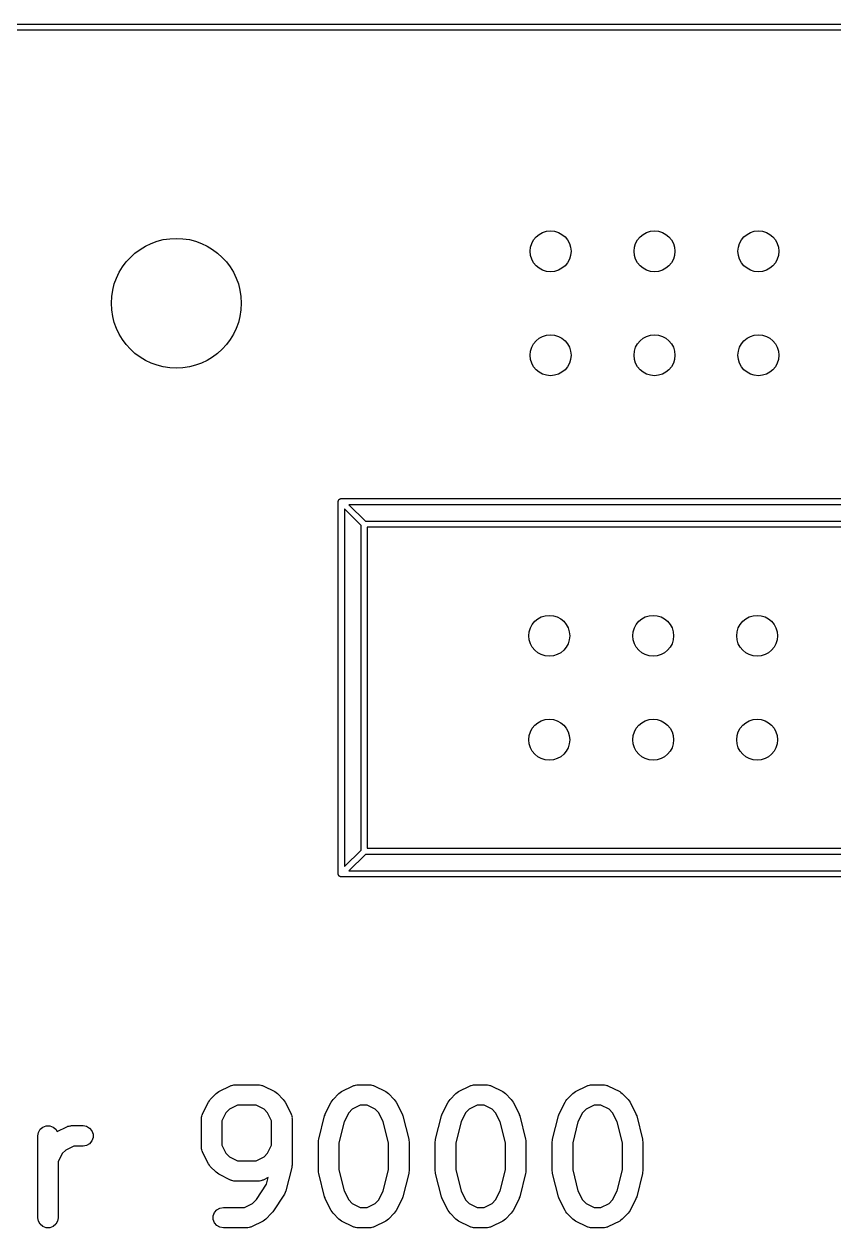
# Model space of a CAD drawing. Extents: x 25 to 125, y -131 to -25.
# Drawn here: x 49.91 to 69.69, y -54.35 to -24.93 of the extents above; entities that cross this region are included whole.
import ezdxf

# ---------------------------------------------------------------- set-up
doc = ezdxf.new("R2010")
doc.units = 0
doc.header["$MEASUREMENT"] = 0
doc.layers.add('BLACK', color=7, linetype='CONTINUOUS')

msp = doc.modelspace()

# ---------------------------------------------------------------- linework, layer by layer
at = {"layer": 'Black'}
for p, q in [((25, -24.925), (125, -24.925)), ((124.925, -25.075), (25.075, -25.075)), ((57.583, -36.598), (57.5841, -36.5915)), ((57.583, -45.698), (57.583, -36.598)), ((57.5841, -36.585), (57.5852, -36.5822)), ((57.5841, -36.5915), (57.5841, -36.585)), ((57.5852, -36.5822), (57.5854, -36.5792)), ((57.5854, -36.5792), (57.5869, -36.5759)), ((57.5869, -36.5759), (57.5875, -36.5723)), ((57.5875, -36.5723), (57.5908, -36.5667)), ((57.5908, -36.5667), (57.593, -36.5605)), ((57.593, -36.5605), (57.5949, -36.5582)), ((57.5949, -36.5582), (57.5962, -36.5555)), ((57.5962, -36.5555), (57.5987, -36.5529)), ((57.5987, -36.5529), (57.6005, -36.5498)), ((57.6005, -36.5498), (57.6056, -36.5456)), ((57.6056, -36.5456), (57.6098, -36.5405)), ((57.6098, -36.5405), (57.6124, -36.5391)), ((57.6124, -36.5391), (57.6144, -36.537)), ((57.6144, -36.537), (57.6177, -36.5354)), ((57.6177, -36.5354), (57.6205, -36.533)), ((57.6205, -36.533), (57.6267, -36.5308)), ((57.6267, -36.5308), (57.6323, -36.5275)), ((57.6323, -36.5275), (57.6353, -36.527)), ((57.6353, -36.527), (57.6379, -36.5257)), ((57.6379, -36.5257), (57.6416, -36.5254)), ((57.6416, -36.5254), (57.645, -36.5241)), ((57.645, -36.5241), (57.6515, -36.5241)), ((57.6515, -36.5241), (57.658, -36.523)), ((57.658, -36.523), (116.078, -36.523)), ((58.143, -37.1795), (57.733, -36.7768)), ((57.733, -36.7768), (57.733, -45.5192)), ((57.8414, -36.673), (58.2487, -37.073)), ((84.543, -36.673), (57.8414, -36.673)), ((58.2487, -37.073), (84.543, -37.073)), ((58.143, -45.1165), (58.143, -37.1795)), ((84.618, -37.223), (58.293, -37.223)), ((58.293, -37.223), (58.293, -45.073)), ((57.733, -45.5192), (58.143, -45.1165)), ((58.2487, -45.223), (57.8414, -45.623)), ((115.507, -45.223), (58.2487, -45.223)), ((58.293, -45.073), (115.463, -45.073)), ((57.5841, -45.7045), (57.583, -45.698)), ((57.5841, -45.711), (57.5841, -45.7045)), ((57.5852, -45.7138), (57.5841, -45.711)), ((57.5854, -45.7168), (57.5852, -45.7138)), ((57.5869, -45.7201), (57.5854, -45.7168)), ((57.5875, -45.7237), (57.5869, -45.7201)), ((57.5908, -45.7293), (57.5875, -45.7237)), ((57.593, -45.7355), (57.5908, -45.7293)), ((57.5949, -45.7378), (57.593, -45.7355)), ((57.5962, -45.7405), (57.5949, -45.7378)), ((57.5987, -45.7431), (57.5962, -45.7405)), ((57.6005, -45.7462), (57.5987, -45.7431)), ((57.6056, -45.7504), (57.6005, -45.7462)), ((57.6098, -45.7555), (57.6056, -45.7504)), ((57.6124, -45.7569), (57.6098, -45.7555)), ((57.6144, -45.759), (57.6124, -45.7569)), ((57.6177, -45.7606), (57.6144, -45.759)), ((57.6205, -45.763), (57.6177, -45.7606)), ((57.6267, -45.7652), (57.6205, -45.763)), ((57.6323, -45.7685), (57.6267, -45.7652)), ((57.6353, -45.769), (57.6323, -45.7685)), ((57.6379, -45.7703), (57.6353, -45.769)), ((57.6416, -45.7706), (57.6379, -45.7703)), ((57.645, -45.7719), (57.6416, -45.7706)), ((57.6515, -45.7719), (57.645, -45.7719)), ((57.658, -45.773), (57.6515, -45.7719)), ((116.078, -45.773), (57.658, -45.773)), ((57.8414, -45.623), (115.899, -45.623)), ((54.6639, -51.0214), (54.9496, -50.8785)), ((54.9496, -50.8785), (54.9634, -50.8744)), ((54.9634, -50.8744), (54.9759, -50.8672)), ((54.9759, -50.8672), (55.0048, -50.8621)), ((55.0048, -50.8621), (55.0328, -50.8538)), ((55.0328, -50.8538), (55.0472, -50.8546)), ((55.0472, -50.8546), (55.0614, -50.8521)), ((55.0614, -50.8521), (55.6329, -50.8521)), ((55.6329, -50.8521), (55.6471, -50.8546)), ((55.6471, -50.8546), (55.6614, -50.8538)), ((55.6614, -50.8538), (55.6895, -50.8621)), ((55.6895, -50.8621), (55.7184, -50.8672)), ((55.7184, -50.8672), (55.7308, -50.8744)), ((55.7308, -50.8744), (55.7447, -50.8785)), ((55.7447, -50.8785), (56.0304, -51.0214)), ((57.6639, -51.0214), (57.9496, -50.8785)), ((57.9496, -50.8785), (57.9634, -50.8744)), ((57.9634, -50.8744), (57.9759, -50.8672)), ((57.9759, -50.8672), (58.0048, -50.8621)), ((58.0048, -50.8621), (58.0328, -50.8538)), ((58.0328, -50.8538), (58.0472, -50.8546)), ((58.0472, -50.8546), (58.0614, -50.8521)), ((58.0614, -50.8521), (58.3471, -50.8521)), ((58.3471, -50.8521), (58.3613, -50.8546)), ((58.3613, -50.8546), (58.3757, -50.8538)), ((58.3757, -50.8538), (58.4038, -50.8621)), ((58.4038, -50.8621), (58.4326, -50.8672)), ((58.4326, -50.8672), (58.4451, -50.8744)), ((58.4451, -50.8744), (58.4589, -50.8785)), ((58.4589, -50.8785), (58.7447, -51.0214)), ((60.5211, -51.0214), (60.8068, -50.8785)), ((60.8068, -50.8785), (60.8206, -50.8744)), ((60.8206, -50.8744), (60.8331, -50.8672)), ((60.8331, -50.8672), (60.8619, -50.8621)), ((60.8619, -50.8621), (60.89, -50.8538)), ((60.89, -50.8538), (60.9044, -50.8546)), ((60.9044, -50.8546), (60.9186, -50.8521)), ((60.9186, -50.8521), (61.2043, -50.8521)), ((61.2043, -50.8521), (61.2185, -50.8546)), ((61.2185, -50.8546), (61.2329, -50.8538)), ((61.2329, -50.8538), (61.2609, -50.8621)), ((61.2609, -50.8621), (61.2898, -50.8672)), ((61.2898, -50.8672), (61.3023, -50.8744)), ((61.3023, -50.8744), (61.3161, -50.8785)), ((61.3161, -50.8785), (61.6018, -51.0214)), ((63.3782, -51.0214), (63.6639, -50.8785)), ((63.6639, -50.8785), (63.6777, -50.8744)), ((63.6777, -50.8744), (63.6902, -50.8672)), ((63.6902, -50.8672), (63.7191, -50.8621)), ((63.7191, -50.8621), (63.7471, -50.8538)), ((63.7471, -50.8538), (63.7615, -50.8546)), ((63.7615, -50.8546), (63.7757, -50.8521)), ((63.7757, -50.8521), (64.0614, -50.8521)), ((64.0614, -50.8521), (64.0756, -50.8546)), ((64.0756, -50.8546), (64.09, -50.8538)), ((64.09, -50.8538), (64.1181, -50.8621)), ((64.1181, -50.8621), (64.1469, -50.8672)), ((64.1469, -50.8672), (64.1594, -50.8744)), ((64.1594, -50.8744), (64.1732, -50.8785)), ((64.1732, -50.8785), (64.4589, -51.0214)), ((54.4561, -51.2111), (54.5989, -51.0682)), ((54.5989, -51.0682), (54.6317, -51.0453)), ((54.6317, -51.0453), (54.6639, -51.0214)), ((56.0304, -51.0214), (56.0625, -51.0453)), ((56.0625, -51.0453), (56.0953, -51.0682)), ((56.0953, -51.0682), (56.2382, -51.2111)), ((57.4561, -51.2111), (57.5989, -51.0682)), ((57.5989, -51.0682), (57.6317, -51.0453)), ((57.6317, -51.0453), (57.6639, -51.0214)), ((58.7447, -51.0214), (58.7768, -51.0453)), ((58.7768, -51.0453), (58.8096, -51.0682)), ((58.8096, -51.0682), (58.9525, -51.2111)), ((60.3132, -51.2111), (60.4561, -51.0682)), ((60.4561, -51.0682), (60.4889, -51.0453)), ((60.4889, -51.0453), (60.5211, -51.0214)), ((61.6018, -51.0214), (61.634, -51.0453)), ((61.634, -51.0453), (61.6668, -51.0682)), ((61.6668, -51.0682), (61.8096, -51.2111)), ((63.1704, -51.2111), (63.3132, -51.0682)), ((63.3132, -51.0682), (63.346, -51.0453)), ((63.346, -51.0453), (63.3782, -51.0214)), ((64.4589, -51.0214), (64.4911, -51.0453)), ((64.4911, -51.0453), (64.5239, -51.0682)), ((64.5239, -51.0682), (64.6668, -51.2111)), ((54.2664, -51.5618), (54.4093, -51.2761)), ((54.4093, -51.2761), (54.4331, -51.2439)), ((54.4331, -51.2439), (54.4561, -51.2111)), ((54.9238, -51.4505), (54.8383, -51.5359)), ((55.1204, -51.3521), (54.9238, -51.4505)), ((55.5738, -51.3521), (55.1204, -51.3521)), ((55.7705, -51.4505), (55.5738, -51.3521)), ((55.856, -51.5359), (55.7705, -51.4505)), ((56.2382, -51.2111), (56.2612, -51.2439)), ((56.2612, -51.2439), (56.285, -51.2761)), ((56.285, -51.2761), (56.4279, -51.5618)), ((57.2664, -51.5618), (57.4093, -51.2761)), ((57.4093, -51.2761), (57.4331, -51.2439)), ((57.4331, -51.2439), (57.4561, -51.2111)), ((57.9238, -51.4505), (57.8383, -51.5359)), ((58.1204, -51.3521), (57.9238, -51.4505)), ((58.2881, -51.3521), (58.1204, -51.3521)), ((58.4848, -51.4505), (58.2881, -51.3521)), ((58.5703, -51.5359), (58.4848, -51.4505)), ((58.9525, -51.2111), (58.9755, -51.2439)), ((58.9755, -51.2439), (58.9993, -51.2761)), ((58.9993, -51.2761), (59.1422, -51.5618)), ((60.1235, -51.5618), (60.2664, -51.2761)), ((60.2664, -51.2761), (60.2903, -51.2439)), ((60.2903, -51.2439), (60.3132, -51.2111)), ((60.7809, -51.4505), (60.6955, -51.5359)), ((60.9776, -51.3521), (60.7809, -51.4505)), ((61.1453, -51.3521), (60.9776, -51.3521)), ((61.3419, -51.4505), (61.1453, -51.3521)), ((61.4274, -51.5359), (61.3419, -51.4505)), ((61.8096, -51.2111), (61.8326, -51.2439)), ((61.8326, -51.2439), (61.8565, -51.2761)), ((61.8565, -51.2761), (61.9993, -51.5618)), ((62.9807, -51.5618), (63.1235, -51.2761)), ((63.1235, -51.2761), (63.1474, -51.2439)), ((63.1474, -51.2439), (63.1704, -51.2111)), ((63.6381, -51.4505), (63.5526, -51.5359)), ((63.8347, -51.3521), (63.6381, -51.4505)), ((64.0024, -51.3521), (63.8347, -51.3521)), ((64.1991, -51.4505), (64.0024, -51.3521)), ((64.2845, -51.5359), (64.1991, -51.4505)), ((64.6668, -51.2111), (64.6897, -51.2439)), ((64.6897, -51.2439), (64.7136, -51.2761)), ((64.7136, -51.2761), (64.8565, -51.5618)), ((54.24, -51.6736), (54.2425, -51.6594)), ((54.24, -52.3879), (54.24, -51.6736)), ((54.2416, -51.645), (54.25, -51.6169)), ((54.2425, -51.6594), (54.2416, -51.645)), ((54.25, -51.6169), (54.2551, -51.5881)), ((54.2551, -51.5881), (54.2623, -51.5756)), ((54.2623, -51.5756), (54.2664, -51.5618)), ((54.8383, -51.5359), (54.74, -51.7326)), ((54.74, -51.7326), (54.74, -52.3288)), ((55.9543, -51.7326), (55.856, -51.5359)), ((55.9543, -52.3288), (55.9543, -51.7326)), ((56.4279, -51.5618), (56.432, -51.5756)), ((56.432, -51.5756), (56.4392, -51.5881)), ((56.4392, -51.5881), (56.4443, -51.6169)), ((56.4443, -51.6169), (56.4526, -51.645)), ((56.4526, -51.645), (56.4518, -51.6594)), ((56.4518, -51.6594), (56.4543, -51.6736)), ((56.4543, -51.6736), (56.4543, -52.8164)), ((57.1046, -52.1844), (57.2475, -51.6129)), ((57.2475, -51.6129), (57.2586, -51.588)), ((57.2586, -51.588), (57.2664, -51.5618)), ((57.7259, -51.7608), (57.5971, -52.2758)), ((57.8383, -51.5359), (57.7259, -51.7608)), ((58.6827, -51.7608), (58.5703, -51.5359)), ((58.8114, -52.2758), (58.6827, -51.7608)), ((59.1422, -51.5618), (59.15, -51.588)), ((59.15, -51.588), (59.1611, -51.6129)), ((59.1611, -51.6129), (59.304, -52.1844)), ((59.9618, -52.1844), (60.1046, -51.6129)), ((60.1046, -51.6129), (60.1157, -51.588)), ((60.1157, -51.588), (60.1235, -51.5618)), ((60.583, -51.7608), (60.4543, -52.2758)), ((60.6955, -51.5359), (60.583, -51.7608)), ((61.5398, -51.7608), (61.4274, -51.5359)), ((61.6686, -52.2758), (61.5398, -51.7608)), ((61.9993, -51.5618), (62.0071, -51.588)), ((62.0071, -51.588), (62.0183, -51.6129)), ((62.0183, -51.6129), (62.1611, -52.1844)), ((62.8189, -52.1844), (62.9618, -51.6129)), ((62.9618, -51.6129), (62.9729, -51.588)), ((62.9729, -51.588), (62.9807, -51.5618)), ((63.4402, -51.7608), (63.3114, -52.2758)), ((63.5526, -51.5359), (63.4402, -51.7608)), ((64.397, -51.7608), (64.2845, -51.5359)), ((64.5257, -52.2758), (64.397, -51.7608)), ((64.8565, -51.5618), (64.8643, -51.588)), ((64.8643, -51.588), (64.8754, -51.6129)), ((64.8754, -51.6129), (65.0183, -52.1844)), ((50.24, -52.1021), (50.2551, -52.0166)), ((50.2551, -52.0166), (50.2985, -51.9414)), ((50.2985, -51.9414), (50.365, -51.8856)), ((50.365, -51.8856), (50.4466, -51.8559)), ((50.4466, -51.8559), (50.5334, -51.8559)), ((50.5334, -51.8559), (50.615, -51.8856)), ((50.615, -51.8856), (50.6815, -51.9414)), ((50.6815, -51.9414), (50.7134, -51.9967)), ((50.7134, -51.9967), (50.9496, -51.8785)), ((50.9496, -51.8785), (50.9634, -51.8744)), ((50.9634, -51.8744), (50.9759, -51.8672)), ((50.9759, -51.8672), (51.0048, -51.8621)), ((51.0048, -51.8621), (51.0328, -51.8538)), ((51.0328, -51.8538), (51.0472, -51.8546)), ((51.0472, -51.8546), (51.0614, -51.8521)), ((51.0614, -51.8521), (51.3471, -51.8521)), ((51.3471, -51.8521), (51.4326, -51.8672)), ((51.4326, -51.8672), (51.5078, -51.9106)), ((51.5078, -51.9106), (51.5636, -51.9771)), ((51.5636, -51.9771), (51.5933, -52.0587)), ((51.5933, -52.0587), (51.5933, -52.1456)), ((50.24, -54.1021), (50.24, -52.1021)), ((51.1204, -52.3521), (50.9238, -52.4505)), ((51.3471, -52.3521), (51.1204, -52.3521)), ((51.4326, -52.3371), (51.3471, -52.3521)), ((51.5078, -52.2937), (51.4326, -52.3371)), ((51.5636, -52.2271), (51.5078, -52.2937)), ((51.5933, -52.1456), (51.5636, -52.2271)), ((54.74, -52.3288), (54.8383, -52.5255)), ((55.856, -52.5255), (55.9543, -52.3288)), ((57.0971, -52.245), (57.1025, -52.2149)), ((57.0971, -52.9593), (57.0971, -52.245)), ((57.1025, -52.2149), (57.1046, -52.1844)), ((57.5971, -52.2758), (57.5971, -52.9285)), ((58.8114, -52.9285), (58.8114, -52.2758)), ((59.304, -52.1844), (59.3061, -52.2149)), ((59.3061, -52.2149), (59.3114, -52.245)), ((59.3114, -52.245), (59.3114, -52.9593)), ((59.9543, -52.245), (59.9596, -52.2149)), ((59.9543, -52.9593), (59.9543, -52.245)), ((59.9596, -52.2149), (59.9618, -52.1844)), ((60.4543, -52.2758), (60.4543, -52.9285)), ((61.6686, -52.9285), (61.6686, -52.2758)), ((62.1611, -52.1844), (62.1633, -52.2149)), ((62.1633, -52.2149), (62.1686, -52.245)), ((62.1686, -52.245), (62.1686, -52.9593)), ((62.8114, -52.245), (62.8167, -52.2149)), ((62.8114, -52.9593), (62.8114, -52.245)), ((62.8167, -52.2149), (62.8189, -52.1844)), ((63.3114, -52.2758), (63.3114, -52.9285)), ((64.5257, -52.9285), (64.5257, -52.2758)), ((65.0183, -52.1844), (65.0204, -52.2149)), ((65.0204, -52.2149), (65.0257, -52.245)), ((65.0257, -52.245), (65.0257, -52.9593)), ((50.8383, -52.5359), (50.74, -52.7326)), ((50.9238, -52.4505), (50.8383, -52.5359)), ((54.2425, -52.402), (54.24, -52.3879)), ((54.2416, -52.4164), (54.2425, -52.402)), ((54.25, -52.4445), (54.2416, -52.4164)), ((54.2551, -52.4734), (54.25, -52.4445)), ((54.2623, -52.4858), (54.2551, -52.4734)), ((54.2664, -52.4997), (54.2623, -52.4858)), ((54.4093, -52.7854), (54.2664, -52.4997)), ((54.8383, -52.5255), (54.9238, -52.611)), ((54.9238, -52.611), (55.1204, -52.7093)), ((55.5738, -52.7093), (55.7705, -52.611)), ((55.7705, -52.611), (55.856, -52.5255)), ((50.74, -52.7326), (50.74, -54.1021)), ((54.4331, -52.8176), (54.4093, -52.7854)), ((54.4561, -52.8503), (54.4331, -52.8176)), ((54.5989, -52.9932), (54.4561, -52.8503)), ((55.1204, -52.7093), (55.5738, -52.7093)), ((56.4468, -52.8771), (56.304, -53.4485)), ((56.449, -52.8465), (56.4468, -52.8771)), ((56.4543, -52.8164), (56.449, -52.8465)), ((57.1025, -52.9894), (57.0971, -52.9593)), ((57.5971, -52.9285), (57.7259, -53.4435)), ((58.6827, -53.4435), (58.8114, -52.9285)), ((59.3114, -52.9593), (59.3061, -52.9894)), ((59.9596, -52.9894), (59.9543, -52.9593)), ((60.4543, -52.9285), (60.583, -53.4435)), ((61.5398, -53.4435), (61.6686, -52.9285)), ((62.1686, -52.9593), (62.1633, -52.9894)), ((62.8167, -52.9894), (62.8114, -52.9593)), ((63.3114, -52.9285), (63.4402, -53.4435)), ((64.397, -53.4435), (64.5257, -52.9285)), ((65.0257, -52.9593), (65.0204, -52.9894)), ((54.6317, -53.0162), (54.5989, -52.9932)), ((54.6639, -53.04), (54.6317, -53.0162)), ((54.9496, -53.1829), (54.6639, -53.04)), ((54.9634, -53.187), (54.9496, -53.1829)), ((54.9759, -53.1942), (54.9634, -53.187)), ((55.0048, -53.1993), (54.9759, -53.1942)), ((55.0328, -53.2076), (55.0048, -53.1993)), ((55.0472, -53.2068), (55.0328, -53.2076)), ((55.0614, -53.2093), (55.0472, -53.2068)), ((55.6329, -53.2093), (55.0614, -53.2093)), ((55.6471, -53.2068), (55.6329, -53.2093)), ((55.6614, -53.2076), (55.6471, -53.2068)), ((55.6895, -53.1993), (55.6614, -53.2076)), ((55.7184, -53.1942), (55.6895, -53.1993)), ((55.7308, -53.187), (55.7184, -53.1942)), ((55.7447, -53.1829), (55.7308, -53.187)), ((55.8707, -53.1199), (55.7447, -53.1829)), ((55.8294, -53.2852), (55.8707, -53.1199)), ((57.1046, -53.0199), (57.1025, -52.9894)), ((57.2475, -53.5913), (57.1046, -53.0199)), ((59.304, -53.0199), (59.1611, -53.5913)), ((59.3061, -52.9894), (59.304, -53.0199)), ((59.9618, -53.0199), (59.9596, -52.9894)), ((60.1046, -53.5913), (59.9618, -53.0199)), ((62.1611, -53.0199), (62.0183, -53.5913)), ((62.1633, -52.9894), (62.1611, -53.0199)), ((62.8189, -53.0199), (62.8167, -52.9894)), ((62.9618, -53.5913), (62.8189, -53.0199)), ((65.0183, -53.0199), (64.8754, -53.5913)), ((65.0204, -52.9894), (65.0183, -53.0199)), ((55.5814, -53.6572), (55.8294, -53.2852)), ((56.2694, -53.5265), (55.9837, -53.9551)), ((56.2866, -53.4875), (56.2694, -53.5265)), ((56.304, -53.4485), (56.2866, -53.4875)), ((57.7259, -53.4435), (57.8383, -53.6683)), ((58.5703, -53.6683), (58.6827, -53.4435)), ((60.583, -53.4435), (60.6955, -53.6683)), ((61.4274, -53.6683), (61.5398, -53.4435)), ((63.4402, -53.4435), (63.5526, -53.6683)), ((64.2845, -53.6683), (64.397, -53.4435)), ((55.2881, -53.8521), (55.4848, -53.7538)), ((55.4848, -53.7538), (55.5814, -53.6572)), ((57.2586, -53.6163), (57.2475, -53.5913)), ((57.2664, -53.6425), (57.2586, -53.6163)), ((57.4093, -53.9282), (57.2664, -53.6425)), ((57.8383, -53.6683), (57.9238, -53.7538)), ((57.9238, -53.7538), (58.1204, -53.8521)), ((58.2881, -53.8521), (58.4848, -53.7538)), ((58.4848, -53.7538), (58.5703, -53.6683)), ((59.1422, -53.6425), (58.9993, -53.9282)), ((59.15, -53.6163), (59.1422, -53.6425)), ((59.1611, -53.5913), (59.15, -53.6163)), ((60.1157, -53.6163), (60.1046, -53.5913)), ((60.1235, -53.6425), (60.1157, -53.6163)), ((60.2664, -53.9282), (60.1235, -53.6425)), ((60.6955, -53.6683), (60.7809, -53.7538)), ((60.7809, -53.7538), (60.9776, -53.8521)), ((61.1453, -53.8521), (61.3419, -53.7538)), ((61.3419, -53.7538), (61.4274, -53.6683)), ((61.9993, -53.6425), (61.8565, -53.9282)), ((62.0071, -53.6163), (61.9993, -53.6425)), ((62.0183, -53.5913), (62.0071, -53.6163)), ((62.9729, -53.6163), (62.9618, -53.5913)), ((62.9807, -53.6425), (62.9729, -53.6163)), ((63.1235, -53.9282), (62.9807, -53.6425)), ((63.5526, -53.6683), (63.6381, -53.7538)), ((63.6381, -53.7538), (63.8347, -53.8521)), ((64.0024, -53.8521), (64.1991, -53.7538)), ((64.1991, -53.7538), (64.2845, -53.6683)), ((64.8565, -53.6425), (64.7136, -53.9282)), ((64.8643, -53.6163), (64.8565, -53.6425)), ((64.8754, -53.5913), (64.8643, -53.6163)), ((50.2551, -54.1876), (50.24, -54.1021)), ((50.74, -54.1021), (50.7249, -54.1876)), ((54.5295, -54.0587), (54.5592, -53.9771)), ((54.5295, -54.1456), (54.5295, -54.0587)), ((54.5592, -54.2271), (54.5295, -54.1456)), ((54.5592, -53.9771), (54.615, -53.9106)), ((54.615, -53.9106), (54.6902, -53.8672)), ((54.6902, -53.8672), (54.7757, -53.8521)), ((54.7757, -53.8521), (55.2881, -53.8521)), ((55.8096, -54.1361), (55.7768, -54.159)), ((55.9525, -53.9932), (55.8096, -54.1361)), ((55.9667, -53.973), (55.9525, -53.9932)), ((55.9837, -53.9551), (55.9667, -53.973)), ((57.4331, -53.9604), (57.4093, -53.9282)), ((57.4561, -53.9932), (57.4331, -53.9604)), ((57.5989, -54.1361), (57.4561, -53.9932)), ((57.6317, -54.159), (57.5989, -54.1361)), ((58.1204, -53.8521), (58.2881, -53.8521)), ((58.8096, -54.1361), (58.7768, -54.159)), ((58.9525, -53.9932), (58.8096, -54.1361)), ((58.9755, -53.9604), (58.9525, -53.9932)), ((58.9993, -53.9282), (58.9755, -53.9604)), ((60.2903, -53.9604), (60.2664, -53.9282)), ((60.3132, -53.9932), (60.2903, -53.9604)), ((60.4561, -54.1361), (60.3132, -53.9932)), ((60.4889, -54.159), (60.4561, -54.1361)), ((60.9776, -53.8521), (61.1453, -53.8521)), ((61.6668, -54.1361), (61.634, -54.159)), ((61.8096, -53.9932), (61.6668, -54.1361)), ((61.8326, -53.9604), (61.8096, -53.9932)), ((61.8565, -53.9282), (61.8326, -53.9604)), ((63.1474, -53.9604), (63.1235, -53.9282)), ((63.1704, -53.9932), (63.1474, -53.9604)), ((63.3132, -54.1361), (63.1704, -53.9932)), ((63.346, -54.159), (63.3132, -54.1361)), ((63.8347, -53.8521), (64.0024, -53.8521)), ((64.5239, -54.1361), (64.4911, -54.159)), ((64.6668, -53.9932), (64.5239, -54.1361)), ((64.6897, -53.9604), (64.6668, -53.9932)), ((64.7136, -53.9282), (64.6897, -53.9604)), ((50.2985, -54.2628), (50.2551, -54.1876)), ((50.365, -54.3186), (50.2985, -54.2628)), ((50.4466, -54.3483), (50.365, -54.3186)), ((50.5334, -54.3483), (50.4466, -54.3483)), ((50.615, -54.3186), (50.5334, -54.3483)), ((50.6815, -54.2628), (50.615, -54.3186)), ((50.7249, -54.1876), (50.6815, -54.2628)), ((54.615, -54.2937), (54.5592, -54.2271)), ((54.6902, -54.3371), (54.615, -54.2937)), ((54.7757, -54.3521), (54.6902, -54.3371)), ((55.3471, -54.3521), (54.7757, -54.3521)), ((55.3613, -54.3496), (55.3471, -54.3521)), ((55.3757, -54.3505), (55.3613, -54.3496)), ((55.4038, -54.3422), (55.3757, -54.3505)), ((55.4326, -54.3371), (55.4038, -54.3422)), ((55.4451, -54.3299), (55.4326, -54.3371)), ((55.4589, -54.3257), (55.4451, -54.3299)), ((55.7447, -54.1829), (55.4589, -54.3257)), ((55.7768, -54.159), (55.7447, -54.1829)), ((57.6639, -54.1829), (57.6317, -54.159)), ((57.9496, -54.3257), (57.6639, -54.1829)), ((57.9634, -54.3299), (57.9496, -54.3257)), ((57.9759, -54.3371), (57.9634, -54.3299)), ((58.0048, -54.3422), (57.9759, -54.3371)), ((58.0328, -54.3505), (58.0048, -54.3422)), ((58.0472, -54.3496), (58.0328, -54.3505)), ((58.0614, -54.3521), (58.0472, -54.3496)), ((58.3471, -54.3521), (58.0614, -54.3521)), ((58.3613, -54.3496), (58.3471, -54.3521)), ((58.3757, -54.3505), (58.3613, -54.3496)), ((58.4038, -54.3422), (58.3757, -54.3505)), ((58.4326, -54.3371), (58.4038, -54.3422)), ((58.4451, -54.3299), (58.4326, -54.3371)), ((58.4589, -54.3257), (58.4451, -54.3299)), ((58.7447, -54.1829), (58.4589, -54.3257)), ((58.7768, -54.159), (58.7447, -54.1829)), ((60.5211, -54.1829), (60.4889, -54.159)), ((60.8068, -54.3257), (60.5211, -54.1829)), ((60.8206, -54.3299), (60.8068, -54.3257)), ((60.8331, -54.3371), (60.8206, -54.3299)), ((60.8619, -54.3422), (60.8331, -54.3371)), ((60.89, -54.3505), (60.8619, -54.3422)), ((60.9044, -54.3496), (60.89, -54.3505)), ((60.9186, -54.3521), (60.9044, -54.3496)), ((61.2043, -54.3521), (60.9186, -54.3521)), ((61.2185, -54.3496), (61.2043, -54.3521)), ((61.2329, -54.3505), (61.2185, -54.3496)), ((61.2609, -54.3422), (61.2329, -54.3505)), ((61.2898, -54.3371), (61.2609, -54.3422)), ((61.3023, -54.3299), (61.2898, -54.3371)), ((61.3161, -54.3257), (61.3023, -54.3299)), ((61.6018, -54.1829), (61.3161, -54.3257)), ((61.634, -54.159), (61.6018, -54.1829)), ((63.3782, -54.1829), (63.346, -54.159)), ((63.6639, -54.3257), (63.3782, -54.1829)), ((63.6777, -54.3299), (63.6639, -54.3257)), ((63.6902, -54.3371), (63.6777, -54.3299)), ((63.7191, -54.3422), (63.6902, -54.3371)), ((63.7471, -54.3505), (63.7191, -54.3422)), ((63.7615, -54.3496), (63.7471, -54.3505)), ((63.7757, -54.3521), (63.7615, -54.3496)), ((64.0614, -54.3521), (63.7757, -54.3521)), ((64.0756, -54.3496), (64.0614, -54.3521)), ((64.09, -54.3505), (64.0756, -54.3496)), ((64.1181, -54.3422), (64.09, -54.3505)), ((64.1469, -54.3371), (64.1181, -54.3422)), ((64.1594, -54.3299), (64.1469, -54.3371)), ((64.1732, -54.3257), (64.1594, -54.3299)), ((64.4589, -54.1829), (64.1732, -54.3257)), ((64.4911, -54.159), (64.4589, -54.1829))]:
    msp.add_line(p, q, dxfattribs=at)
for centre, radius in [((62.7697, -30.48), 0.5), ((62.7697, -30.48), 0.5), ((65.3097, -30.48), 0.5), ((65.3097, -30.48), 0.5), ((67.8498, -30.48), 0.5), ((67.8498, -30.48), 0.5), ((53.6257, -31.75), 1.5875), ((53.6257, -31.75), 1.5875), ((62.7697, -33.02), 0.5), ((62.7697, -33.02), 0.5), ((65.3097, -33.02), 0.5), ((65.3097, -33.02), 0.5), ((67.8498, -33.02), 0.5), ((67.8498, -33.02), 0.5), ((62.738, -39.878), 0.5), ((62.738, -39.878), 0.5), ((65.278, -39.878), 0.5), ((65.278, -39.878), 0.5), ((67.818, -39.878), 0.5), ((67.818, -39.878), 0.5), ((62.738, -42.418), 0.5), ((62.738, -42.418), 0.5), ((65.278, -42.418), 0.5), ((65.278, -42.418), 0.5), ((67.818, -42.418), 0.5), ((67.818, -42.418), 0.5)]:
    msp.add_circle(centre, radius, dxfattribs=at)

doc.saveas('drawing.dxf')
